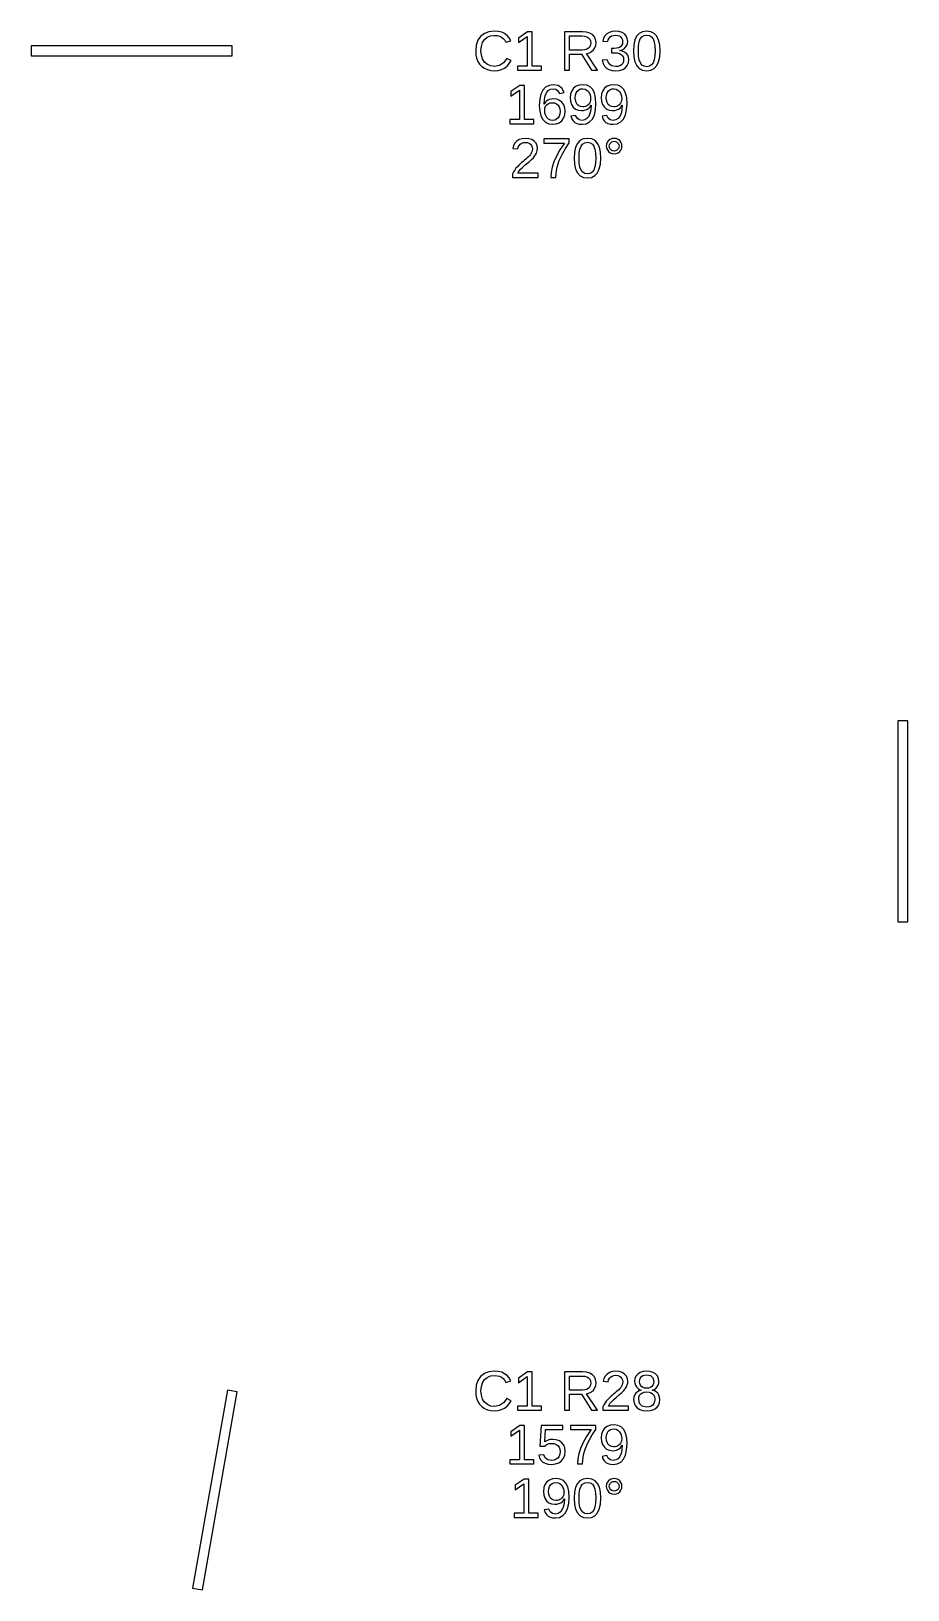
# Model space of a CAD drawing. Extents: x 194 to 2890, y 45 to 1503.
# Drawn here: x 194 to 324.8, y 1245.3 to 1478 of the extents above; entities that cross this region are included whole.
import ezdxf

# ---------------------------------------------------------------- set-up
doc = ezdxf.new("R2010")
doc.units = 0
doc.layers.get('0').update_dxf_attribs({"linetype": 'CONTINUOUS'})

msp = doc.modelspace()

# ---------------------------------------------------------------- linework, layer by layer
for points in [[(263.632, 1472.09), (264.128, 1472.22), (264.578, 1472.44), (264.973, 1472.73), (265.305, 1473.11), (265.573, 1473.56), (264.938, 1473.88), (264.467, 1473.22), (263.864, 1472.82), (263.127, 1472.69), (262.544, 1472.76), (262.047, 1472.97), (261.636, 1473.33), (261.33, 1473.8), (261.146, 1474.37), (261.085, 1475.02), (261.144, 1475.68), (261.32, 1476.24), (261.614, 1476.7), (262.013, 1477.04), (262.507, 1477.25), (263.095, 1477.32), (263.481, 1477.29), (263.83, 1477.2), (264.143, 1477.05), (264.41, 1476.85), (264.624, 1476.59), (264.783, 1476.29), (265.52, 1476.53), (265.291, 1476.96), (264.99, 1477.31), (264.617, 1477.59), (264.174, 1477.79), (263.664, 1477.91), (263.087, 1477.95), (262.277, 1477.86), (261.593, 1477.6), (261.036, 1477.17), (260.625, 1476.59), (260.378, 1475.87), (260.296, 1475.02), (260.332, 1474.44), (260.443, 1473.91), (260.627, 1473.44), (260.882, 1473.03), (261.203, 1472.68), (261.591, 1472.41), (262.039, 1472.21), (262.539, 1472.09), (263.091, 1472.05)], [(270.118, 1472.75), (268.722, 1472.75), (268.722, 1477.86), (268.047, 1477.86), (266.692, 1476.93), (266.692, 1476.24), (267.986, 1477.16), (267.986, 1472.75), (266.525, 1472.75), (266.525, 1472.13), (270.118, 1472.13)], [(274.301, 1474.51), (276.087, 1474.51), (277.576, 1472.13), (278.472, 1472.13), (276.844, 1474.6), (277.249, 1474.71), (277.592, 1474.9), (277.871, 1475.15), (278.078, 1475.46), (278.202, 1475.82), (278.244, 1476.22), (278.185, 1476.7), (278.009, 1477.1), (277.717, 1477.43), (277.316, 1477.67), (276.818, 1477.82), (276.221, 1477.86), (273.524, 1477.86), (273.524, 1472.13), (274.301, 1472.13)], [(274.301, 1475.13), (274.301, 1477.24), (276.144, 1477.24), (276.537, 1477.21), (276.863, 1477.13), (277.123, 1476.98), (277.311, 1476.78), (277.425, 1476.52), (277.462, 1476.22), (277.425, 1475.9), (277.313, 1475.63), (277.127, 1475.41), (276.872, 1475.25), (276.555, 1475.16), (276.177, 1475.13)], [(281.758, 1472.1), (282.238, 1472.24), (282.622, 1472.49), (282.902, 1472.82), (283.07, 1473.23), (283.127, 1473.71), (283.087, 1474.06), (282.967, 1474.36), (282.768, 1474.63), (282.498, 1474.83), (282.164, 1474.98), (281.768, 1475.06), (281.768, 1475.07), (282.127, 1475.18), (282.425, 1475.33), (282.661, 1475.54), (282.831, 1475.79), (282.934, 1476.09), (282.968, 1476.43), (282.915, 1476.87), (282.755, 1477.25), (282.49, 1477.55), (282.128, 1477.77), (281.681, 1477.91), (281.149, 1477.95), (280.655, 1477.91), (280.224, 1477.77), (279.857, 1477.56), (279.569, 1477.26), (279.374, 1476.89), (279.273, 1476.46), (280.01, 1476.4), (280.07, 1476.68), (280.186, 1476.91), (280.358, 1477.1), (280.578, 1477.24), (280.839, 1477.32), (281.141, 1477.35), (281.467, 1477.32), (281.735, 1477.23), (281.945, 1477.08), (282.095, 1476.88), (282.185, 1476.64), (282.215, 1476.35), (282.178, 1476.07), (282.068, 1475.83), (281.883, 1475.63), (281.632, 1475.48), (281.321, 1475.4), (280.95, 1475.37), (280.551, 1475.37), (280.551, 1474.73), (280.966, 1474.73), (281.384, 1474.7), (281.73, 1474.61), (282.006, 1474.47), (282.206, 1474.27), (282.326, 1474.03), (282.366, 1473.74), (282.331, 1473.41), (282.225, 1473.14), (282.05, 1472.93), (281.814, 1472.78), (281.524, 1472.69), (281.182, 1472.66), (280.553, 1472.77), (280.136, 1473.11), (279.933, 1473.67), (279.176, 1473.6), (279.288, 1473.13), (279.493, 1472.75), (279.792, 1472.44), (280.177, 1472.22), (280.64, 1472.09), (281.182, 1472.05)], [(286.406, 1472.13), (286.904, 1472.39), (287.295, 1472.81), (287.577, 1473.39), (287.745, 1474.12), (287.802, 1475), (287.748, 1475.89), (287.587, 1476.63), (287.32, 1477.21), (286.939, 1477.62), (286.441, 1477.87), (285.824, 1477.95), (285.192, 1477.87), (284.684, 1477.62), (284.301, 1477.21), (284.033, 1476.64), (283.872, 1475.9), (283.818, 1475), (283.874, 1474.11), (284.039, 1473.38), (284.315, 1472.8), (284.7, 1472.38), (285.196, 1472.13), (285.8, 1472.05)], [(285.413, 1472.71), (285.097, 1472.9), (284.858, 1473.21), (284.692, 1473.66), (284.592, 1474.26), (284.559, 1475), (284.592, 1475.76), (284.69, 1476.36), (284.854, 1476.81), (285.093, 1477.11), (285.416, 1477.29), (285.824, 1477.36), (286.222, 1477.29), (286.538, 1477.11), (286.77, 1476.8), (286.93, 1476.35), (287.025, 1475.75), (287.057, 1475), (287.024, 1474.27), (286.923, 1473.68), (286.756, 1473.23), (286.517, 1472.91), (286.201, 1472.71), (285.808, 1472.65)], [(224, 1475.75), (194, 1475.75), (194, 1474.25), (224, 1474.25)], [(268.958, 1464.75), (267.563, 1464.75), (267.563, 1469.86), (266.887, 1469.86), (265.532, 1468.93), (265.532, 1468.24), (266.826, 1469.16), (266.826, 1464.75), (265.366, 1464.75), (265.366, 1464.13), (268.958, 1464.13)], [(272.318, 1464.11), (272.771, 1464.28), (273.141, 1464.57), (273.415, 1464.97), (273.579, 1465.44), (273.634, 1466.01), (273.582, 1466.53), (273.426, 1466.97), (273.168, 1467.34), (272.821, 1467.62), (272.401, 1467.78), (271.908, 1467.84), (271.608, 1467.82), (271.332, 1467.75), (271.078, 1467.64), (270.855, 1467.5), (270.668, 1467.31), (270.517, 1467.08), (270.555, 1467.76), (270.67, 1468.32), (270.861, 1468.77), (271.121, 1469.1), (271.445, 1469.29), (271.831, 1469.36), (272.26, 1469.28), (272.574, 1469.04), (272.775, 1468.66), (273.475, 1468.78), (273.143, 1469.43), (272.598, 1469.82), (271.839, 1469.95), (271.233, 1469.86), (270.727, 1469.6), (270.322, 1469.15), (270.025, 1468.54), (269.848, 1467.78), (269.789, 1466.87), (269.846, 1466.02), (270.016, 1465.32), (270.301, 1464.77), (270.694, 1464.37), (271.187, 1464.13), (271.782, 1464.05)], [(276.778, 1464.14), (277.29, 1464.4), (277.7, 1464.84), (278, 1465.45), (278.18, 1466.21), (278.24, 1467.11), (278.185, 1467.98), (278.021, 1468.69), (277.747, 1469.24), (277.368, 1469.64), (276.885, 1469.87), (276.299, 1469.95), (275.743, 1469.89), (275.275, 1469.72), (274.895, 1469.44), (274.615, 1469.05), (274.447, 1468.58), (274.391, 1468.02), (274.442, 1467.48), (274.597, 1467.01), (274.854, 1466.62), (275.198, 1466.32), (275.61, 1466.15), (276.091, 1466.09), (276.397, 1466.11), (276.686, 1466.19), (276.958, 1466.31), (277.195, 1466.47), (277.381, 1466.67), (277.515, 1466.9), (277.468, 1466.23), (277.347, 1465.67), (277.153, 1465.23), (276.891, 1464.9), (276.566, 1464.71), (276.177, 1464.64), (275.736, 1464.72), (275.414, 1464.96), (275.208, 1465.36), (274.509, 1465.25), (274.651, 1464.86), (274.844, 1464.56), (275.088, 1464.33), (275.388, 1464.18), (275.747, 1464.08), (276.165, 1464.05)], [(275.943, 1466.71), (275.668, 1466.83), (275.44, 1467.03), (275.271, 1467.3), (275.169, 1467.63), (275.135, 1468.02), (275.169, 1468.4), (275.271, 1468.73), (275.44, 1469), (275.669, 1469.2), (275.947, 1469.32), (276.274, 1469.36), (276.606, 1469.31), (276.889, 1469.17), (277.125, 1468.93), (277.301, 1468.62), (277.407, 1468.25), (277.442, 1467.82), (277.425, 1467.6), (277.373, 1467.4), (277.285, 1467.22), (277.168, 1467.06), (277.025, 1466.92), (276.856, 1466.81), (276.67, 1466.73), (276.473, 1466.68), (276.266, 1466.67)], [(281.413, 1464.14), (281.925, 1464.4), (282.335, 1464.84), (282.635, 1465.45), (282.814, 1466.21), (282.874, 1467.11), (282.82, 1467.98), (282.655, 1468.69), (282.382, 1469.24), (282.002, 1469.64), (281.519, 1469.87), (280.933, 1469.95), (280.378, 1469.89), (279.91, 1469.72), (279.53, 1469.44), (279.249, 1469.05), (279.081, 1468.58), (279.025, 1468.02), (279.077, 1467.48), (279.231, 1467.01), (279.489, 1466.62), (279.833, 1466.32), (280.245, 1466.15), (280.726, 1466.09), (281.032, 1466.11), (281.321, 1466.19), (281.593, 1466.31), (281.83, 1466.47), (282.016, 1466.67), (282.15, 1466.9), (282.103, 1466.23), (281.982, 1465.67), (281.788, 1465.23), (281.526, 1464.9), (281.2, 1464.71), (280.811, 1464.64), (280.371, 1464.72), (280.048, 1464.96), (279.843, 1465.36), (279.143, 1465.25), (279.285, 1464.86), (279.479, 1464.56), (279.723, 1464.33), (280.022, 1464.18), (280.381, 1464.08), (280.799, 1464.05)], [(280.578, 1466.71), (280.302, 1466.83), (280.075, 1467.03), (279.905, 1467.3), (279.804, 1467.63), (279.77, 1468.02), (279.804, 1468.4), (279.905, 1468.73), (280.075, 1469), (280.303, 1469.2), (280.581, 1469.32), (280.909, 1469.36), (281.24, 1469.31), (281.524, 1469.17), (281.759, 1468.93), (281.936, 1468.62), (282.041, 1468.25), (282.077, 1467.82), (282.059, 1467.6), (282.007, 1467.4), (281.92, 1467.22), (281.803, 1467.06), (281.66, 1466.92), (281.491, 1466.81), (281.304, 1466.73), (281.107, 1466.68), (280.901, 1466.67)], [(271.437, 1464.69), (271.157, 1464.83), (270.918, 1465.06), (270.736, 1465.37), (270.627, 1465.73), (270.59, 1466.15), (270.625, 1466.47), (270.73, 1466.75), (270.905, 1466.97), (271.138, 1467.14), (271.414, 1467.24), (271.733, 1467.27), (272.07, 1467.24), (272.354, 1467.12), (272.584, 1466.93), (272.753, 1466.68), (272.855, 1466.36), (272.889, 1465.97), (272.856, 1465.59), (272.755, 1465.26), (272.588, 1465), (272.362, 1464.8), (272.085, 1464.68), (271.758, 1464.64)], [(269.597, 1456.75), (266.607, 1456.75), (266.705, 1456.95), (266.838, 1457.14), (267.005, 1457.35), (267.211, 1457.56), (267.459, 1457.79), (267.75, 1458.04), (268.256, 1458.46), (268.64, 1458.8), (268.901, 1459.06), (269.086, 1459.28), (269.237, 1459.5), (269.355, 1459.72), (269.44, 1459.94), (269.491, 1460.16), (269.508, 1460.38), (269.456, 1460.84), (269.301, 1461.23), (269.042, 1461.54), (268.687, 1461.77), (268.242, 1461.9), (267.709, 1461.95), (267.215, 1461.9), (266.784, 1461.77), (266.417, 1461.54), (266.129, 1461.24), (265.935, 1460.88), (265.833, 1460.45), (266.582, 1460.38), (266.645, 1460.66), (266.764, 1460.9), (266.938, 1461.09), (267.159, 1461.23), (267.416, 1461.32), (267.709, 1461.35), (268.013, 1461.32), (268.27, 1461.23), (268.478, 1461.09), (268.632, 1460.89), (268.724, 1460.65), (268.755, 1460.35), (268.737, 1460.13), (268.683, 1459.92), (268.594, 1459.73), (268.476, 1459.55), (268.336, 1459.37), (268.173, 1459.2), (267.992, 1459.03), (267.798, 1458.86), (267.589, 1458.69), (267.373, 1458.52), (267.155, 1458.34), (266.936, 1458.15), (266.72, 1457.94), (266.51, 1457.72), (266.307, 1457.49), (266.118, 1457.23), (265.949, 1456.95), (265.801, 1456.65), (265.801, 1456.13), (269.597, 1456.13)], [(272.287, 1456.65), (272.347, 1457.17), (272.448, 1457.67), (272.588, 1458.16), (272.769, 1458.66), (272.991, 1459.17), (273.29, 1459.74), (273.703, 1460.44), (274.232, 1461.27), (274.232, 1461.86), (270.444, 1461.86), (270.444, 1461.24), (273.524, 1461.24), (272.866, 1460.23), (272.347, 1459.3), (271.967, 1458.44), (271.709, 1457.65), (271.553, 1456.88), (271.502, 1456.13), (272.266, 1456.13)], [(277.564, 1456.13), (278.062, 1456.39), (278.453, 1456.81), (278.735, 1457.39), (278.904, 1458.12), (278.96, 1459), (278.906, 1459.89), (278.746, 1460.63), (278.478, 1461.21), (278.097, 1461.62), (277.599, 1461.87), (276.982, 1461.95), (276.35, 1461.87), (275.842, 1461.62), (275.459, 1461.21), (275.191, 1460.64), (275.03, 1459.9), (274.977, 1459), (275.032, 1458.11), (275.197, 1457.38), (275.473, 1456.8), (275.859, 1456.38), (276.354, 1456.13), (276.958, 1456.05)], [(276.571, 1456.71), (276.255, 1456.9), (276.016, 1457.21), (275.85, 1457.66), (275.75, 1458.26), (275.717, 1459), (275.75, 1459.76), (275.848, 1460.36), (276.012, 1460.81), (276.251, 1461.11), (276.574, 1461.29), (276.982, 1461.36), (277.38, 1461.29), (277.696, 1461.11), (277.928, 1460.8), (278.088, 1460.35), (278.183, 1459.75), (278.215, 1459), (278.182, 1458.27), (278.081, 1457.68), (277.914, 1457.23), (277.675, 1456.91), (277.359, 1456.71), (276.966, 1456.65)], [(281.255, 1459.67), (281.529, 1459.78), (281.774, 1459.97), (281.965, 1460.21), (282.079, 1460.48), (282.117, 1460.79), (282.08, 1461.1), (281.966, 1461.37), (281.778, 1461.61), (281.535, 1461.8), (281.259, 1461.91), (280.95, 1461.95), (280.641, 1461.91), (280.365, 1461.8), (280.122, 1461.61), (279.933, 1461.37), (279.82, 1461.09), (279.782, 1460.79), (279.82, 1460.49), (279.935, 1460.22), (280.126, 1459.97), (280.37, 1459.78), (280.645, 1459.67), (280.95, 1459.63)], [(280.761, 1460.08), (280.591, 1460.15), (280.439, 1460.27), (280.32, 1460.43), (280.249, 1460.6), (280.226, 1460.79), (280.249, 1460.98), (280.319, 1461.15), (280.435, 1461.31), (280.585, 1461.43), (280.757, 1461.5), (280.95, 1461.52), (281.143, 1461.5), (281.314, 1461.43), (281.464, 1461.31), (281.581, 1461.16), (281.651, 1460.99), (281.674, 1460.79), (281.65, 1460.6), (281.58, 1460.42), (281.462, 1460.27), (281.311, 1460.15), (281.14, 1460.08), (280.95, 1460.06)], [(324.75, 1375), (323.25, 1375), (323.25, 1345), (324.75, 1345)], [(263.632, 1272.09), (264.128, 1272.22), (264.578, 1272.44), (264.973, 1272.73), (265.305, 1273.11), (265.573, 1273.56), (264.938, 1273.88), (264.467, 1273.22), (263.864, 1272.82), (263.127, 1272.69), (262.544, 1272.76), (262.047, 1272.97), (261.636, 1273.33), (261.33, 1273.8), (261.146, 1274.37), (261.085, 1275.02), (261.144, 1275.68), (261.32, 1276.24), (261.614, 1276.7), (262.013, 1277.04), (262.507, 1277.25), (263.095, 1277.32), (263.481, 1277.29), (263.83, 1277.2), (264.143, 1277.05), (264.41, 1276.85), (264.624, 1276.59), (264.783, 1276.29), (265.52, 1276.53), (265.291, 1276.96), (264.99, 1277.31), (264.617, 1277.59), (264.174, 1277.79), (263.664, 1277.91), (263.087, 1277.95), (262.277, 1277.86), (261.593, 1277.6), (261.036, 1277.17), (260.625, 1276.59), (260.378, 1275.87), (260.296, 1275.02), (260.332, 1274.44), (260.443, 1273.91), (260.627, 1273.44), (260.882, 1273.03), (261.203, 1272.68), (261.591, 1272.41), (262.039, 1272.21), (262.539, 1272.09), (263.091, 1272.05)], [(270.118, 1272.75), (268.722, 1272.75), (268.722, 1277.86), (268.047, 1277.86), (266.692, 1276.93), (266.692, 1276.24), (267.986, 1277.16), (267.986, 1272.75), (266.525, 1272.75), (266.525, 1272.13), (270.118, 1272.13)], [(274.301, 1274.51), (276.087, 1274.51), (277.576, 1272.13), (278.472, 1272.13), (276.844, 1274.6), (277.249, 1274.71), (277.592, 1274.9), (277.871, 1275.15), (278.078, 1275.46), (278.202, 1275.82), (278.244, 1276.22), (278.185, 1276.7), (278.009, 1277.1), (277.717, 1277.43), (277.316, 1277.67), (276.818, 1277.82), (276.221, 1277.86), (273.524, 1277.86), (273.524, 1272.13), (274.301, 1272.13)], [(274.301, 1275.13), (274.301, 1277.24), (276.144, 1277.24), (276.537, 1277.21), (276.863, 1277.13), (277.123, 1276.98), (277.311, 1276.78), (277.425, 1276.52), (277.462, 1276.22), (277.425, 1275.9), (277.313, 1275.63), (277.127, 1275.41), (276.872, 1275.25), (276.555, 1275.16), (276.177, 1275.13)], [(283.074, 1272.75), (280.083, 1272.75), (280.182, 1272.95), (280.315, 1273.14), (280.482, 1273.35), (280.688, 1273.56), (280.936, 1273.79), (281.226, 1274.04), (281.732, 1274.46), (282.116, 1274.8), (282.378, 1275.06), (282.562, 1275.28), (282.713, 1275.5), (282.832, 1275.72), (282.916, 1275.94), (282.967, 1276.16), (282.984, 1276.38), (282.932, 1276.84), (282.777, 1277.23), (282.518, 1277.54), (282.163, 1277.77), (281.719, 1277.9), (281.186, 1277.95), (280.691, 1277.9), (280.261, 1277.77), (279.894, 1277.54), (279.606, 1277.24), (279.411, 1276.88), (279.31, 1276.45), (280.059, 1276.38), (280.122, 1276.66), (280.24, 1276.9), (280.415, 1277.09), (280.635, 1277.23), (280.892, 1277.32), (281.186, 1277.35), (281.49, 1277.32), (281.746, 1277.23), (281.955, 1277.09), (282.108, 1276.89), (282.201, 1276.65), (282.231, 1276.35), (282.214, 1276.13), (282.16, 1275.92), (282.071, 1275.73), (281.952, 1275.55), (281.812, 1275.37), (281.65, 1275.2), (281.469, 1275.03), (281.274, 1274.86), (281.066, 1274.69), (280.849, 1274.52), (280.632, 1274.34), (280.413, 1274.15), (280.196, 1273.94), (279.987, 1273.72), (279.784, 1273.49), (279.595, 1273.23), (279.426, 1272.95), (279.278, 1272.65), (279.278, 1272.13), (283.074, 1272.13)], [(286.393, 1272.1), (286.875, 1272.25), (287.261, 1272.49), (287.541, 1272.83), (287.709, 1273.24), (287.765, 1273.73), (287.731, 1274.09), (287.63, 1274.4), (287.46, 1274.67), (287.229, 1274.89), (286.945, 1275.05), (286.606, 1275.14), (286.606, 1275.15), (286.898, 1275.25), (287.146, 1275.4), (287.35, 1275.61), (287.502, 1275.87), (287.592, 1276.16), (287.623, 1276.47), (287.568, 1276.89), (287.405, 1277.25), (287.132, 1277.55), (286.766, 1277.77), (286.321, 1277.91), (285.796, 1277.95), (285.283, 1277.9), (284.844, 1277.77), (284.48, 1277.54), (284.207, 1277.24), (284.044, 1276.89), (283.989, 1276.48), (284.019, 1276.17), (284.11, 1275.88), (284.26, 1275.62), (284.462, 1275.41), (284.708, 1275.25), (284.998, 1275.15), (284.998, 1275.13), (284.685, 1275.04), (284.411, 1274.89), (284.177, 1274.67), (283.998, 1274.39), (283.891, 1274.08), (283.855, 1273.72), (283.913, 1273.23), (284.086, 1272.82), (284.374, 1272.49), (284.764, 1272.24), (285.244, 1272.1), (285.812, 1272.05)], [(285.491, 1275.45), (285.228, 1275.54), (285.017, 1275.68), (284.862, 1275.88), (284.769, 1276.13), (284.738, 1276.43), (284.768, 1276.73), (284.858, 1276.97), (285.009, 1277.16), (285.216, 1277.3), (285.479, 1277.38), (285.796, 1277.4), (286.388, 1277.3), (286.743, 1276.97), (286.862, 1276.43), (286.832, 1276.11), (286.742, 1275.85), (286.591, 1275.66), (286.384, 1275.53), (286.121, 1275.45), (285.804, 1275.42)], [(224.739, 1274.87), (223.261, 1275.13), (218.052, 1245.59), (219.529, 1245.33)], [(285.149, 1272.73), (284.746, 1273.13), (284.612, 1273.78), (284.647, 1274.1), (284.751, 1274.36), (284.925, 1274.58), (285.161, 1274.74), (285.451, 1274.84), (285.796, 1274.87), (286.15, 1274.84), (286.447, 1274.75), (286.687, 1274.6), (286.863, 1274.39), (286.969, 1274.13), (287.004, 1273.8), (286.972, 1273.42), (286.874, 1273.12), (286.711, 1272.89), (286.482, 1272.73), (286.185, 1272.63), (285.82, 1272.6)], [(268.958, 1264.75), (267.563, 1264.75), (267.563, 1269.86), (266.887, 1269.86), (265.532, 1268.93), (265.532, 1268.24), (266.826, 1269.16), (266.826, 1264.75), (265.366, 1264.75), (265.366, 1264.13), (268.958, 1264.13)], [(272.207, 1264.11), (272.705, 1264.28), (273.111, 1264.57), (273.41, 1264.96), (273.59, 1265.44), (273.65, 1266), (273.594, 1266.5), (273.427, 1266.93), (273.147, 1267.29), (272.774, 1267.57), (272.325, 1267.73), (271.799, 1267.79), (271.352, 1267.75), (270.958, 1267.63), (270.615, 1267.42), (270.724, 1269.24), (273.316, 1269.24), (273.316, 1269.86), (270.057, 1269.86), (269.866, 1266.78), (270.582, 1266.78), (270.753, 1266.92), (270.924, 1267.02), (271.095, 1267.1), (271.27, 1267.15), (271.455, 1267.18), (271.648, 1267.19), (272.002, 1267.15), (272.304, 1267.04), (272.553, 1266.86), (272.74, 1266.61), (272.852, 1266.32), (272.889, 1265.98), (272.852, 1265.6), (272.741, 1265.27), (272.555, 1265), (272.304, 1264.81), (271.997, 1264.69), (271.632, 1264.65), (271.073, 1264.74), (270.675, 1265.03), (270.44, 1265.5), (269.699, 1265.41), (269.826, 1265.01), (270.034, 1264.67), (270.322, 1264.4), (270.684, 1264.21), (271.115, 1264.09), (271.615, 1264.05)], [(276.27, 1264.65), (276.33, 1265.17), (276.431, 1265.67), (276.572, 1266.16), (276.753, 1266.66), (276.974, 1267.17), (277.273, 1267.74), (277.687, 1268.44), (278.215, 1269.27), (278.215, 1269.86), (274.427, 1269.86), (274.427, 1269.24), (277.507, 1269.24), (276.85, 1268.23), (276.331, 1267.3), (275.951, 1266.44), (275.692, 1265.65), (275.537, 1264.88), (275.485, 1264.13), (276.25, 1264.13)], [(281.413, 1264.14), (281.925, 1264.4), (282.335, 1264.84), (282.635, 1265.45), (282.814, 1266.21), (282.874, 1267.11), (282.82, 1267.98), (282.655, 1268.69), (282.382, 1269.24), (282.002, 1269.64), (281.519, 1269.87), (280.933, 1269.95), (280.378, 1269.89), (279.91, 1269.72), (279.53, 1269.44), (279.249, 1269.05), (279.081, 1268.58), (279.025, 1268.02), (279.077, 1267.48), (279.231, 1267.01), (279.489, 1266.62), (279.833, 1266.32), (280.245, 1266.15), (280.726, 1266.09), (281.032, 1266.11), (281.321, 1266.19), (281.593, 1266.31), (281.83, 1266.47), (282.016, 1266.67), (282.15, 1266.9), (282.103, 1266.23), (281.982, 1265.67), (281.788, 1265.23), (281.526, 1264.9), (281.2, 1264.71), (280.811, 1264.64), (280.371, 1264.72), (280.048, 1264.96), (279.843, 1265.36), (279.143, 1265.25), (279.285, 1264.86), (279.479, 1264.56), (279.723, 1264.33), (280.022, 1264.18), (280.381, 1264.08), (280.799, 1264.05)], [(280.578, 1266.71), (280.302, 1266.83), (280.075, 1267.03), (279.905, 1267.3), (279.804, 1267.63), (279.77, 1268.02), (279.804, 1268.4), (279.905, 1268.73), (280.075, 1269), (280.303, 1269.2), (280.581, 1269.32), (280.909, 1269.36), (281.24, 1269.31), (281.524, 1269.17), (281.759, 1268.93), (281.936, 1268.62), (282.041, 1268.25), (282.077, 1267.82), (282.059, 1267.6), (282.007, 1267.4), (281.92, 1267.22), (281.803, 1267.06), (281.66, 1266.92), (281.491, 1266.81), (281.304, 1266.73), (281.107, 1266.68), (280.901, 1266.67)], [(269.609, 1256.75), (268.214, 1256.75), (268.214, 1261.86), (267.538, 1261.86), (266.183, 1260.93), (266.183, 1260.24), (267.477, 1261.16), (267.477, 1256.75), (266.017, 1256.75), (266.017, 1256.13), (269.609, 1256.13)], [(272.795, 1256.14), (273.307, 1256.4), (273.717, 1256.84), (274.016, 1257.45), (274.196, 1258.21), (274.256, 1259.11), (274.201, 1259.98), (274.037, 1260.69), (273.764, 1261.24), (273.384, 1261.64), (272.901, 1261.87), (272.315, 1261.95), (271.76, 1261.89), (271.292, 1261.72), (270.912, 1261.44), (270.631, 1261.05), (270.463, 1260.58), (270.407, 1260.02), (270.459, 1259.48), (270.613, 1259.01), (270.871, 1258.62), (271.214, 1258.32), (271.627, 1258.15), (272.108, 1258.09), (272.414, 1258.11), (272.703, 1258.19), (272.974, 1258.31), (273.212, 1258.47), (273.398, 1258.67), (273.532, 1258.9), (273.484, 1258.23), (273.364, 1257.67), (273.17, 1257.23), (272.908, 1256.9), (272.582, 1256.71), (272.193, 1256.64), (271.753, 1256.72), (271.43, 1256.96), (271.225, 1257.36), (270.525, 1257.25), (270.667, 1256.86), (270.861, 1256.56), (271.105, 1256.33), (271.404, 1256.18), (271.763, 1256.08), (272.181, 1256.05)], [(271.96, 1258.71), (271.684, 1258.83), (271.457, 1259.03), (271.287, 1259.3), (271.186, 1259.63), (271.152, 1260.02), (271.186, 1260.4), (271.287, 1260.73), (271.457, 1261), (271.685, 1261.2), (271.963, 1261.32), (272.291, 1261.36), (272.622, 1261.31), (272.906, 1261.17), (273.141, 1260.93), (273.318, 1260.62), (273.423, 1260.25), (273.459, 1259.82), (273.441, 1259.6), (273.389, 1259.4), (273.302, 1259.22), (273.185, 1259.06), (273.042, 1258.92), (272.873, 1258.81), (272.686, 1258.73), (272.489, 1258.68), (272.283, 1258.67)], [(277.564, 1256.13), (278.062, 1256.39), (278.453, 1256.81), (278.735, 1257.39), (278.904, 1258.12), (278.96, 1259), (278.906, 1259.89), (278.746, 1260.63), (278.478, 1261.21), (278.097, 1261.62), (277.599, 1261.87), (276.982, 1261.95), (276.35, 1261.87), (275.842, 1261.62), (275.459, 1261.21), (275.191, 1260.64), (275.03, 1259.9), (274.977, 1259), (275.032, 1258.11), (275.197, 1257.38), (275.473, 1256.8), (275.859, 1256.38), (276.354, 1256.13), (276.958, 1256.05)], [(276.571, 1256.71), (276.255, 1256.9), (276.016, 1257.21), (275.85, 1257.66), (275.75, 1258.26), (275.717, 1259), (275.75, 1259.76), (275.848, 1260.36), (276.012, 1260.81), (276.251, 1261.11), (276.574, 1261.29), (276.982, 1261.36), (277.38, 1261.29), (277.696, 1261.11), (277.928, 1260.8), (278.088, 1260.35), (278.183, 1259.75), (278.215, 1259), (278.182, 1258.27), (278.081, 1257.68), (277.914, 1257.23), (277.675, 1256.91), (277.359, 1256.71), (276.966, 1256.65)], [(281.255, 1259.67), (281.529, 1259.78), (281.774, 1259.97), (281.965, 1260.21), (282.079, 1260.48), (282.117, 1260.79), (282.08, 1261.1), (281.966, 1261.37), (281.778, 1261.61), (281.535, 1261.8), (281.259, 1261.91), (280.95, 1261.95), (280.641, 1261.91), (280.365, 1261.8), (280.122, 1261.61), (279.933, 1261.37), (279.82, 1261.09), (279.782, 1260.79), (279.82, 1260.49), (279.935, 1260.22), (280.126, 1259.97), (280.37, 1259.78), (280.645, 1259.67), (280.95, 1259.63)], [(280.761, 1260.08), (280.591, 1260.15), (280.439, 1260.27), (280.32, 1260.43), (280.249, 1260.6), (280.226, 1260.79), (280.249, 1260.98), (280.319, 1261.15), (280.435, 1261.31), (280.585, 1261.43), (280.757, 1261.5), (280.95, 1261.52), (281.143, 1261.5), (281.314, 1261.43), (281.464, 1261.31), (281.581, 1261.16), (281.651, 1260.99), (281.674, 1260.79), (281.65, 1260.6), (281.58, 1260.42), (281.462, 1260.27), (281.311, 1260.15), (281.14, 1260.08), (280.95, 1260.06)]]:
    msp.add_lwpolyline(points, close=True)

doc.saveas('drawing.dxf')
